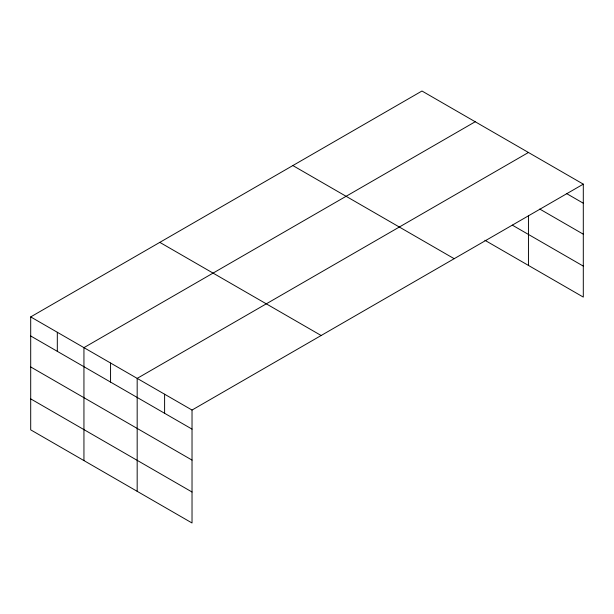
<?xml version="1.0" encoding="UTF-8"?>
<svg xmlns="http://www.w3.org/2000/svg" width="614" height="614" viewBox="0 0 614 614"><rect width="100%" height="100%" fill="white"/><g stroke="black" fill="none" stroke-linecap="round" stroke-linejoin="round"><path stroke-width="0.92" d="M583.3 184.154L421.971 91.01L30.7 316.908L30.7 429.846L192.028 522.99L192.028 410.052L583.3 184.154L583.3 297.092L484.891 240.274M475.213 121.749L83.941 347.647L83.941 460.584M528.447 152.487L137.175 378.385L137.175 491.315M566.361 193.441L583.3 203.219M539.744 209.044L583.3 234.195M512.314 225.131L583.3 266.115M292.855 165.557L454.183 258.701M159.817 242.369L321.145 335.505M30.7 316.908L192.028 410.052M30.7 335.973L192.028 429.117M30.7 366.949L192.028 460.093M30.7 398.87L192.028 492.006M528.447 215.667L528.447 265.417M164.606 394.219L164.606 413.283M110.558 363.02L110.558 382.077M57.317 332.281L57.317 351.346"/></g></svg>
